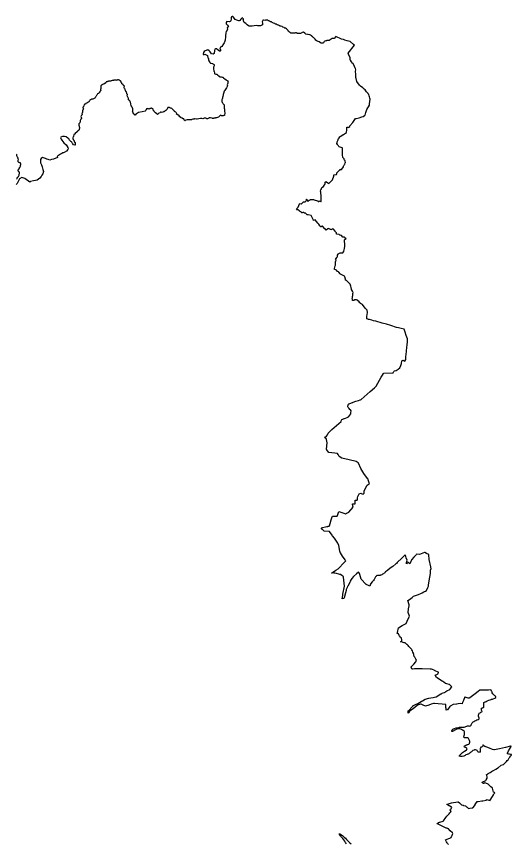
# Model space of a CAD drawing. Header units: metres. Extents: x 0 to 561379, y 0 to 4092696.
# Drawn here: x 354104 to 388463, y 1785539 to 1842937 of the extents above; entities that cross this region are included whole.
import ezdxf

# ---------------------------------------------------------------- set-up
doc = ezdxf.new("R2010")
doc.units = ezdxf.units.M
doc.layers.add('DISTRICT BOUNDRY', color=86, linetype='Continuous')

msp = doc.modelspace()

# ---------------------------------------------------------------- linework, layer by layer
at = {"layer": 'DISTRICT BOUNDRY'}
for points in [[(384083, 1785457, 0), (384026, 1785547, 0), (383998, 1785590, 0), (383963, 1785642, 0), (383882, 1785783, 0), (383906, 1785793, 0), (383941, 1785807, 0), (384195, 1785909, 0), (384276, 1785942, 0), (384307, 1786015, 0), (384311, 1786022, 0), (384319, 1786042, 0), (384402, 1786233, 0), (384360, 1786281, 0), (384208, 1786425, 0), (384092, 1786550, 0), (384057, 1786562, 0), (384023, 1786574, 0), (383988, 1786590, 0), (383941, 1786610, 0), (383598, 1786772, 0), (383597, 1786772, 0), (383597, 1786772, 0), (383462, 1786834, 0), (383373, 1786875, 0), (383332, 1786893, 0), (383306, 1786905, 0), (383288, 1786913, 0), (383304, 1786923, 0), (383368, 1786971, 0), (383402, 1786997, 0), (383418, 1787003, 0), (383465, 1787020, 0), (383479, 1787025, 0), (383483, 1787026, 0), (383718, 1787084, 0), (383734, 1787116, 0), (383897, 1787335, 0), (383901, 1787351, 0), (383978, 1787434, 0), (384085, 1787548, 0), (384094, 1787558, 0), (384125, 1787591, 0), (384137, 1787604, 0), (384139, 1787606, 0), (384194, 1787664, 0), (384286, 1787762, 0), (384208, 1787863, 0), (384242, 1787912, 0), (384249, 1787923, 0), (384254, 1787930, 0), (384268, 1787951, 0), (384307, 1788008, 0), (384324, 1788033, 0), (384301, 1788047, 0), (384028, 1788218, 0), (383985, 1788242, 0), (383971, 1788250, 0), (383988, 1788256, 0), (384012, 1788264, 0), (384302, 1788367, 0), (384442, 1788389, 0), (384609, 1788415, 0), (384740, 1788436, 0), (384762, 1788439, 0), (384857, 1788353, 0), (384995, 1788227, 0), (385093, 1788198, 0), (385119, 1788190, 0), (385140, 1788184, 0), (385274, 1788146, 0), (385278, 1788145, 0), (385345, 1788092, 0), (385382, 1788062, 0), (385441, 1788013, 0), (385488, 1787975, 0), (385575, 1787986, 0), (385770, 1788012, 0), (385770, 1788012, 0), (385770, 1788012, 0), (385909, 1788185, 0), (385914, 1788194, 0), (385918, 1788200, 0), (385988, 1788308, 0), (386033, 1788377, 0), (386076, 1788443, 0), (386078, 1788444, 0), (386083, 1788445, 0), (386131, 1788453, 0), (386140, 1788454, 0), (386402, 1788498, 0), (386432, 1788500, 0), (386465, 1788505, 0), (386729, 1788549, 0), (386730, 1788593, 0), (386974, 1788529, 0), (386987, 1788554, 0), (387138, 1788797, 0), (387204, 1788905, 0), (387266, 1788999, 0), (387303, 1789063, 0), (387293, 1789078, 0), (387227, 1789106, 0), (387224, 1789107, 0), (387224, 1789107, 0), (387194, 1789200, 0), (387137, 1789376, 0), (387132, 1789389, 0), (387129, 1789395, 0), (387036, 1789478, 0), (386991, 1789524, 0), (386901, 1789613, 0), (386851, 1789664, 0), (386693, 1789720, 0), (386594, 1789756, 0), (386539, 1789707, 0), (386519, 1789690, 0), (386495, 1789715, 0), (386486, 1789724, 0), (386453, 1789756, 0), (386437, 1789776, 0), (386429, 1789785, 0), (386678, 1789906, 0), (386711, 1789957, 0), (386717, 1789966, 0), (386786, 1790075, 0), (386779, 1790100, 0), (386767, 1790171, 0), (386750, 1790261, 0), (386739, 1790320, 0), (386749, 1790329, 0), (386832, 1790377, 0), (386851, 1790389, 0), (386991, 1790474, 0), (387054, 1790512, 0), (387057, 1790515, 0), (387066, 1790524, 0), (387145, 1790571, 0), (387211, 1790609, 0), (387376, 1790704, 0), (387496, 1790774, 0), (387521, 1790793, 0), (387529, 1790799, 0), (387757, 1790980, 0), (387901, 1791029, 0), (387995, 1791123, 0), (388108, 1791228, 0), (388171, 1791288, 0), (388226, 1791339, 0), (388231, 1791353, 0), (388314, 1791478, 0), (388354, 1791540, 0), (388358, 1791549, 0), (388369, 1791562, 0), (388406, 1791617, 0), (388409, 1791627, 0), (388460, 1791699, 0), (388463, 1791704, 0), (388445, 1791708, 0), (388428, 1791712, 0), (388336, 1791733, 0), (388273, 1791748, 0), (388168, 1791774, 0), (388178, 1791795, 0), (388182, 1791802, 0), (388189, 1791816, 0), (388265, 1791958, 0), (388371, 1792163, 0), (388409, 1792231, 0), (388427, 1792267, 0), (388431, 1792275, 0), (388431, 1792275, 0), (388433, 1792283, 0), (388435, 1792290, 0), (388421, 1792289, 0), (388409, 1792287, 0), (388402, 1792285, 0), (388040, 1792198, 0), (387639, 1792106, 0), (387277, 1792028, 0), (387260, 1792027, 0), (387238, 1792027, 0), (387236, 1792027, 0), (387234, 1792028, 0), (387144, 1792064, 0), (386928, 1792151, 0), (386756, 1792220, 0), (386617, 1792275, 0), (386609, 1792278, 0), (386609, 1792279, 0), (386536, 1792309, 0), (386540, 1792310, 0), (386544, 1792312, 0), (386502, 1792378, 0), (386481, 1792352, 0), (386467, 1792312, 0), (386450, 1792259, 0), (386422, 1792236, 0), (386383, 1792233, 0), (386375, 1792231, 0), (386336, 1792219, 0), (386305, 1792160, 0), (386299, 1792121, 0), (386294, 1792089, 0), (386289, 1792004, 0), (386284, 1791922, 0), (386237, 1791857, 0), (386178, 1791865, 0), (386139, 1791896, 0), (386120, 1791923, 0), (386109, 1791938, 0), (386071, 1791993, 0), (386031, 1792013, 0), (385974, 1792031, 0), (385898, 1792028, 0), (385864, 1792014, 0), (385792, 1791982, 0), (385738, 1791939, 0), (385687, 1791903, 0), (385639, 1791870, 0), (385598, 1791840, 0), (385549, 1791803, 0), (385522, 1791778, 0), (385505, 1791761, 0), (385461, 1791747, 0), (385430, 1791739, 0), (385379, 1791725, 0), (385304, 1791694, 0), (385243, 1791656, 0), (385147, 1791599, 0), (385035, 1791571, 0), (384950, 1791570, 0), (384928, 1791570, 0), (384842, 1791595, 0), (384854, 1791649, 0), (384910, 1791695, 0), (384963, 1791762, 0), (385008, 1791805, 0), (385061, 1791846, 0), (385135, 1791890, 0), (385199, 1791945, 0), (385239, 1791967, 0), (385250, 1791974, 0), (385331, 1792030, 0), (385375, 1792052, 0), (385377, 1792122, 0), (385331, 1792162, 0), (385269, 1792207, 0), (385263, 1792211, 0), (385211, 1792230, 0), (385171, 1792265, 0), (385199, 1792316, 0), (385263, 1792342, 0), (385294, 1792352, 0), (385310, 1792357, 0), (385351, 1792375, 0), (385379, 1792386, 0), (385417, 1792401, 0), (385505, 1792438, 0), (385541, 1792480, 0), (385557, 1792500, 0), (385569, 1792560, 0), (385566, 1792607, 0), (385544, 1792685, 0), (385529, 1792741, 0), (385475, 1792829, 0), (385414, 1792866, 0), (385328, 1792861, 0), (385319, 1792862, 0), (385274, 1792864, 0), (385215, 1792863, 0), (385208, 1792865, 0), (385177, 1792872, 0), (385160, 1792953, 0), (385185, 1793002, 0), (385186, 1793019, 0), (385187, 1793048, 0), (385194, 1793080, 0), (385200, 1793105, 0), (385201, 1793124, 0), (385202, 1793154, 0), (385205, 1793185, 0), (385208, 1793208, 0), (385198, 1793270, 0), (385191, 1793291, 0), (385171, 1793345, 0), (385120, 1793384, 0), (385075, 1793410, 0), (385059, 1793420, 0), (384986, 1793460, 0), (384969, 1793469, 0), (384942, 1793483, 0), (384867, 1793507, 0), (384817, 1793502, 0), (384786, 1793498, 0), (384667, 1793468, 0), (384624, 1793453, 0), (384532, 1793406, 0), (384494, 1793387, 0), (384456, 1793367, 0), (384412, 1793341, 0), (384365, 1793313, 0), (384341, 1793314, 0), (384323, 1793315, 0), (384326, 1793331, 0), (384334, 1793377, 0), (384349, 1793405, 0), (384357, 1793422, 0), (384362, 1793432, 0), (384401, 1793473, 0), (384440, 1793495, 0), (384469, 1793506, 0), (384503, 1793519, 0), (384626, 1793558, 0), (384717, 1793573, 0), (384811, 1793594, 0), (384855, 1793600, 0), (384878, 1793602, 0), (384982, 1793604, 0), (385074, 1793608, 0), (385183, 1793608, 0), (385255, 1793631, 0), (385304, 1793651, 0), (385354, 1793680, 0), (385410, 1793697, 0), (385507, 1793696, 0), (385573, 1793692, 0), (385627, 1793710, 0), (385666, 1793760, 0), (385674, 1793781, 0), (385689, 1793826, 0), (385705, 1793861, 0), (385724, 1793903, 0), (385750, 1793938, 0), (385771, 1793966, 0), (385807, 1793984, 0), (385847, 1794000, 0), (385877, 1794012, 0), (385920, 1794047, 0), (385993, 1794078, 0), (386066, 1794116, 0), (386160, 1794155, 0), (386217, 1794198, 0), (386212, 1794233, 0), (386210, 1794251, 0), (386197, 1794282, 0), (386188, 1794305, 0), (386173, 1794385, 0), (386183, 1794468, 0), (386201, 1794498, 0), (386230, 1794577, 0), (386289, 1794612, 0), (386345, 1794641, 0), (386396, 1794670, 0), (386426, 1794701, 0), (386408, 1794751, 0), (386391, 1794797, 0), (386390, 1794801, 0), (386376, 1794848, 0), (386379, 1794869, 0), (386386, 1794921, 0), (386402, 1794929, 0), (386428, 1794943, 0), (386450, 1794952, 0), (386465, 1794959, 0), (386487, 1794972, 0), (386514, 1794986, 0), (386536, 1795011, 0), (386539, 1795015, 0), (386540, 1795066, 0), (386539, 1795095, 0), (386539, 1795124, 0), (386533, 1795206, 0), (386536, 1795244, 0), (386542, 1795333, 0), (386601, 1795353, 0), (386628, 1795364, 0), (386656, 1795376, 0), (386714, 1795395, 0), (386773, 1795431, 0), (386885, 1795486, 0), (386986, 1795520, 0), (387057, 1795542, 0), (387078, 1795545, 0), (387153, 1795555, 0), (387198, 1795574, 0), (387299, 1795615, 0), (387383, 1795662, 0), (387382, 1795704, 0), (387382, 1795718, 0), (387351, 1795759, 0), (387314, 1795792, 0), (387290, 1795814, 0), (387267, 1795835, 0), (387215, 1795871, 0), (387171, 1795927, 0), (387130, 1795986, 0), (387115, 1796046, 0), (387089, 1796083, 0), (387077, 1796099, 0), (387047, 1796175, 0), (387028, 1796194, 0), (386870, 1796190, 0), (386814, 1796188, 0), (386283, 1796175, 0), (386268, 1796173, 0), (386258, 1796168, 0), (386146, 1796082, 0), (385934, 1795920, 0), (385753, 1795782, 0), (385577, 1795647, 0), (385561, 1795639, 0), (385521, 1795618, 0), (385499, 1795625, 0), (385468, 1795634, 0), (385316, 1795680, 0), (385251, 1795700, 0), (385223, 1795709, 0), (385124, 1795458, 0), (385111, 1795426, 0), (385071, 1795323, 0), (385038, 1795240, 0), (384927, 1795250, 0), (384918, 1795249, 0), (384763, 1795221, 0), (384667, 1795204, 0), (384658, 1795203, 0), (384649, 1795202, 0), (384420, 1795178, 0), (384250, 1795095, 0), (384213, 1795076, 0), (384189, 1795042, 0), (384019, 1794803, 0), (384012, 1794803, 0), (384008, 1794803, 0), (383929, 1794800, 0), (383925, 1794857, 0), (383919, 1794944, 0), (383918, 1794952, 0), (383902, 1795179, 0), (383127, 1795248, 0), (383056, 1795254, 0), (382896, 1795200, 0), (382719, 1795141, 0), (382492, 1795065, 0), (382452, 1795084, 0), (382378, 1795119, 0), (382292, 1795160, 0), (382205, 1795202, 0), (382187, 1795210, 0), (382186, 1795211, 0), (382154, 1795203, 0), (382139, 1795199, 0), (382077, 1795184, 0), (382002, 1795166, 0), (381977, 1795160, 0), (381962, 1795156, 0), (381947, 1795143, 0), (381761, 1794982, 0), (381669, 1794917, 0), (381433, 1794751, 0), (381400, 1794728, 0), (381394, 1794724, 0), (381390, 1794721, 0), (381304, 1794595, 0), (381303, 1794593, 0), (381303, 1794593, 0), (381302, 1794598, 0), (381302, 1794711, 0), (381301, 1794734, 0), (381364, 1794801, 0), (381566, 1795018, 0), (381573, 1795026, 0), (381582, 1795036, 0), (381602, 1795057, 0), (381611, 1795067, 0), (381627, 1795084, 0), (381663, 1795123, 0), (381809, 1795191, 0), (381961, 1795262, 0), (382186, 1795392, 0), (382258, 1795433, 0), (382283, 1795448, 0), (382469, 1795561, 0), (382733, 1795617, 0), (382866, 1795645, 0), (383022, 1795679, 0), (383222, 1795722, 0), (383226, 1795722, 0), (383227, 1795723, 0), (383230, 1795724, 0), (383415, 1795839, 0), (383520, 1795905, 0), (383539, 1795912, 0), (383561, 1795922, 0), (383585, 1795932, 0), (383595, 1795936, 0), (383655, 1795962, 0), (383722, 1795991, 0), (383825, 1796029, 0), (383864, 1796044, 0), (383911, 1796081, 0), (383974, 1796131, 0), (384173, 1796225, 0), (384178, 1796227, 0), (384254, 1796318, 0), (384293, 1796377, 0), (384318, 1796414, 0), (384298, 1796435, 0), (384298, 1796436, 0), (384181, 1796559, 0), (384170, 1796570, 0), (384158, 1796574, 0), (384157, 1796574, 0), (384129, 1796582, 0), (383966, 1796630, 0), (383892, 1796651, 0), (383778, 1796727, 0), (383690, 1796785, 0), (383645, 1796815, 0), (383261, 1797069, 0), (383175, 1797213, 0), (383331, 1797288, 0), (383342, 1797305, 0), (383407, 1797398, 0), (383411, 1797405, 0), (383409, 1797406, 0), (383127, 1797549, 0), (383107, 1797559, 0), (383095, 1797566, 0), (382981, 1797624, 0), (382901, 1797636, 0), (382890, 1797637, 0), (382827, 1797647, 0), (382273, 1797651, 0), (381763, 1797655, 0), (381763, 1797655, 0), (381761, 1797654, 0), (381733, 1797652, 0), (381722, 1797651, 0), (381586, 1797638, 0), (381576, 1797650, 0), (381565, 1797664, 0), (381497, 1797747, 0), (381480, 1797768, 0), (381472, 1797778, 0), (381471, 1797778, 0), (381567, 1797874, 0), (381678, 1797986, 0), (381831, 1798139, 0), (381872, 1798257, 0), (381831, 1798323, 0), (381773, 1798417, 0), (381743, 1798466, 0), (381733, 1798483, 0), (381715, 1798512, 0), (381719, 1798518, 0), (381710, 1798541, 0), (381693, 1798581, 0), (381676, 1798647, 0), (381664, 1798716, 0), (381660, 1798756, 0), (381615, 1798828, 0), (381582, 1798901, 0), (381548, 1798979, 0), (381532, 1799015, 0), (381500, 1799046, 0), (381453, 1799101, 0), (381414, 1799136, 0), (381398, 1799151, 0), (381340, 1799218, 0), (381291, 1799278, 0), (381214, 1799347, 0), (381210, 1799351, 0), (381164, 1799386, 0), (381126, 1799412, 0), (381099, 1799434, 0), (381072, 1799458, 0), (381047, 1799466, 0), (381025, 1799473, 0), (380950, 1799486, 0), (380945, 1799487, 0), (380942, 1799487, 0), (380888, 1799509, 0), (380765, 1799543, 0), (380795, 1799564, 0), (380805, 1799574, 0), (380818, 1799586, 0), (380844, 1799629, 0), (380845, 1799643, 0), (380846, 1799695, 0), (380826, 1799734, 0), (380823, 1799776, 0), (380821, 1799802, 0), (380790, 1799825, 0), (380762, 1799850, 0), (380683, 1799953, 0), (380603, 1800105, 0), (380523, 1800105, 0), (380533, 1800145, 0), (380541, 1800176, 0), (380623, 1800510, 0), (380884, 1800658, 0), (381150, 1800810, 0), (381218, 1800959, 0), (381376, 1801320, 0), (381283, 1801572, 0), (381321, 1801815, 0), (381354, 1802023, 0), (381357, 1802040, 0), (381358, 1802047, 0), (381363, 1802061, 0), (381369, 1802076, 0), (381372, 1802077, 0), (381360, 1802099, 0), (381280, 1802403, 0), (381386, 1802482, 0), (381562, 1802612, 0), (381672, 1802693, 0), (382004, 1802828, 0), (382207, 1802911, 0), (382257, 1802937, 0), (382377, 1803001, 0), (382399, 1803013, 0), (382419, 1803024, 0), (382489, 1803061, 0), (382558, 1803097, 0), (382565, 1803102, 0), (382652, 1803297, 0), (382657, 1803304, 0), (382701, 1803387, 0), (382702, 1803388, 0), (382702, 1803392, 0), (382703, 1803399, 0), (382707, 1803429, 0), (382708, 1803435, 0), (382714, 1803477, 0), (382734, 1803620, 0), (382751, 1803744, 0), (382776, 1803917, 0), (382781, 1803955, 0), (382791, 1804011, 0), (382793, 1804022, 0), (382839, 1804289, 0), (382840, 1804313, 0), (382846, 1804477, 0), (382848, 1804512, 0), (382874, 1804577, 0), (382877, 1804587, 0), (382865, 1804747, 0), (382756, 1805253, 0), (382734, 1805569, 0), (382732, 1805603, 0), (382575, 1805672, 0), (382449, 1805727, 0), (382439, 1805733, 0), (382434, 1805736, 0), (382082, 1805596, 0), (381877, 1805609, 0), (381875, 1805609, 0), (381852, 1805583, 0), (381831, 1805558, 0), (381677, 1805400, 0), (381516, 1805229, 0), (381443, 1805052, 0), (381400, 1804948, 0), (381351, 1804986, 0), (381254, 1805064, 0), (381216, 1805019, 0), (381165, 1804959, 0), (381179, 1805031, 0), (381211, 1805193, 0), (381155, 1805374, 0), (381131, 1805455, 0), (381109, 1805526, 0), (381092, 1805580, 0), (380838, 1805319, 0), (380561, 1805059, 0), (380537, 1805037, 0), (380477, 1804981, 0), (380440, 1804947, 0), (380230, 1804762, 0), (380227, 1804760, 0), (380221, 1804756, 0), (380052, 1804652, 0), (379854, 1804484, 0), (379840, 1804477, 0), (379782, 1804435, 0), (379718, 1804384, 0), (379699, 1804364, 0), (379668, 1804329, 0), (379626, 1804291, 0), (379578, 1804265, 0), (379510, 1804221, 0), (379476, 1804203, 0), (379458, 1804194, 0), (379391, 1804156, 0), (379379, 1804155, 0), (379344, 1804150, 0), (379317, 1804150, 0), (379282, 1804149, 0), (379255, 1804147, 0), (379233, 1804146, 0), (379188, 1804145, 0), (379182, 1804146, 0), (379174, 1804147, 0), (379132, 1804152, 0), (379110, 1804134, 0), (379085, 1804114, 0), (379055, 1804073, 0), (379040, 1804045, 0), (379039, 1804044, 0), (379037, 1804041, 0), (379034, 1804037, 0), (378940, 1803864, 0), (378875, 1803785, 0), (378840, 1803743, 0), (378800, 1803694, 0), (378705, 1803579, 0), (378688, 1803559, 0), (378674, 1803541, 0), (378671, 1803534, 0), (378619, 1803402, 0), (378575, 1803425, 0), (378528, 1803449, 0), (378385, 1803524, 0), (378372, 1803530, 0), (378346, 1803544, 0), (378031, 1803884, 0), (377979, 1804049, 0), (377925, 1804218, 0), (377889, 1804332, 0), (377860, 1804353, 0), (377833, 1804373, 0), (377716, 1804262, 0), (377502, 1804058, 0), (377370, 1803939, 0), (377329, 1803853, 0), (377276, 1803752, 0), (377232, 1803664, 0), (377096, 1803391, 0), (377089, 1803376, 0), (377080, 1803358, 0), (377032, 1803263, 0), (376987, 1803174, 0), (376986, 1803169, 0), (376978, 1803109, 0), (376967, 1803027, 0), (376959, 1802995, 0), (376945, 1802944, 0), (376876, 1802685, 0), (376846, 1802574, 0), (376817, 1802562, 0), (376796, 1802552, 0), (376719, 1802519, 0), (376716, 1802518, 0), (376712, 1802516, 0), (376699, 1802510, 0), (376699, 1802510, 0), (376703, 1802528, 0), (376747, 1802747, 0), (376767, 1802843, 0), (376879, 1803400, 0), (376801, 1804030, 0), (376799, 1804048, 0), (376749, 1804085, 0), (376680, 1804136, 0), (376585, 1804208, 0), (376543, 1804218, 0), (376467, 1804236, 0), (376318, 1804272, 0), (376205, 1804299, 0), (376192, 1804303, 0), (376166, 1804309, 0), (376090, 1804327, 0), (376060, 1804319, 0), (376051, 1804316, 0), (375982, 1804297, 0), (375961, 1804291, 0), (376266, 1804503, 0), (376422, 1804611, 0), (376861, 1805056, 0), (376955, 1805152, 0), (376955, 1805152, 0), (376954, 1805158, 0), (376952, 1805173, 0), (376917, 1805224, 0), (376735, 1805492, 0), (376588, 1805710, 0), (376577, 1805726, 0), (376564, 1805753, 0), (376552, 1805817, 0), (376476, 1806229, 0), (376469, 1806267, 0), (376466, 1806271, 0), (376462, 1806277, 0), (376429, 1806329, 0), (376400, 1806374, 0), (376213, 1806666, 0), (376167, 1806732, 0), (376048, 1806889, 0), (376016, 1806931, 0), (375825, 1807183, 0), (375456, 1807220, 0), (375352, 1807343, 0), (375260, 1807453, 0), (375257, 1807456, 0), (375649, 1807536, 0), (375715, 1807549, 0), (375732, 1807553, 0), (375783, 1807563, 0), (375812, 1807569, 0), (375820, 1807591, 0), (375871, 1807746, 0), (375913, 1807907, 0), (375921, 1807937, 0), (375990, 1808150, 0), (376029, 1808268, 0), (376260, 1808256, 0), (376363, 1808250, 0), (376380, 1808302, 0), (376470, 1808590, 0), (376833, 1808463, 0), (376943, 1808425, 0), (377003, 1808455, 0), (377028, 1808467, 0), (377082, 1808494, 0), (377137, 1808521, 0), (377162, 1808534, 0), (377173, 1808539, 0), (377463, 1808871, 0), (377453, 1808949, 0), (377433, 1809124, 0), (377460, 1809121, 0), (377513, 1809115, 0), (377518, 1809115, 0), (377537, 1809113, 0), (377603, 1809106, 0), (377605, 1809228, 0), (377607, 1809358, 0), (377671, 1809364, 0), (377693, 1809366, 0), (377761, 1809371, 0), (377762, 1809378, 0), (377766, 1809408, 0), (377779, 1809519, 0), (377791, 1809618, 0), (377900, 1809801, 0), (378014, 1809845, 0), (378023, 1809842, 0), (378033, 1809838, 0), (378160, 1809788, 0), (378220, 1809836, 0), (378240, 1809853, 0), (378226, 1809996, 0), (378243, 1810019, 0), (378443, 1810415, 0), (378523, 1810464, 0), (378601, 1810511, 0), (378520, 1810787, 0), (378508, 1810827, 0), (378471, 1810878, 0), (378224, 1811216, 0), (378075, 1811450, 0), (378002, 1811565, 0), (377998, 1811574, 0), (377846, 1811940, 0), (377835, 1811967, 0), (377750, 1812011, 0), (377677, 1812049, 0), (377203, 1812164, 0), (376695, 1812288, 0), (376509, 1812410, 0), (376429, 1812535, 0), (376387, 1812601, 0), (376200, 1812624, 0), (375780, 1812675, 0), (375757, 1812706, 0), (375635, 1812868, 0), (375630, 1812889, 0), (375612, 1812913, 0), (375679, 1813357, 0), (375624, 1813571, 0), (375605, 1813645, 0), (375603, 1813651, 0), (375499, 1813703, 0), (375497, 1813704, 0), (375563, 1813759, 0), (375620, 1813807, 0), (375694, 1813900, 0), (375731, 1814010, 0), (375788, 1814066, 0), (375817, 1814095, 0), (375846, 1814140, 0), (375987, 1814283, 0), (376646, 1814835, 0), (376670, 1814924, 0), (376682, 1814967, 0), (376696, 1814973, 0), (376747, 1814996, 0), (376808, 1815022, 0), (376846, 1815037, 0), (376863, 1815044, 0), (377129, 1815135, 0), (377137, 1815144, 0), (377169, 1815184, 0), (377237, 1815270, 0), (377314, 1815369, 0), (377318, 1815418, 0), (377320, 1815440, 0), (377328, 1815579, 0), (377282, 1815629, 0), (377250, 1815671, 0), (377204, 1815730, 0), (377201, 1815732, 0), (377198, 1815735, 0), (377171, 1815756, 0), (377124, 1815794, 0), (377105, 1815838, 0), (377094, 1815864, 0), (377105, 1815898, 0), (377151, 1816034, 0), (377175, 1816045, 0), (377201, 1816057, 0), (377249, 1816072, 0), (377421, 1816142, 0), (377426, 1816144, 0), (377453, 1816151, 0), (377461, 1816159, 0), (377465, 1816163, 0), (377668, 1816237, 0), (377845, 1816292, 0), (377958, 1816328, 0), (377985, 1816335, 0), (378020, 1816344, 0), (378652, 1816899, 0), (378952, 1817162, 0), (379055, 1817253, 0), (379069, 1817272, 0), (379428, 1817901, 0), (379513, 1818050, 0), (379569, 1818150, 0), (379576, 1818162, 0), (379580, 1818169, 0), (379582, 1818172, 0), (379585, 1818178, 0), (380213, 1818209, 0), (380253, 1818211, 0), (380308, 1818300, 0), (380341, 1818351, 0), (380463, 1818363, 0), (380603, 1818451, 0), (380706, 1818557, 0), (380779, 1818704, 0), (380818, 1818860, 0), (380858, 1819030, 0), (380935, 1819080, 0), (381017, 1819039, 0), (381057, 1819019, 0), (381120, 1819133, 0), (381137, 1819289, 0), (381162, 1819531, 0), (381176, 1819653, 0), (381181, 1819726, 0), (381204, 1819955, 0), (381224, 1820143, 0), (381234, 1820366, 0), (381248, 1820521, 0), (381234, 1820570, 0), (381159, 1820797, 0), (381087, 1821038, 0), (381021, 1821245, 0), (380803, 1821276, 0), (380631, 1821321, 0), (380485, 1821355, 0), (380099, 1821497, 0), (379781, 1821592, 0), (379482, 1821665, 0), (379043, 1821785, 0), (378893, 1821825, 0), (378768, 1821855, 0), (378598, 1821900, 0), (378546, 1821914, 0), (378501, 1821926, 0), (378419, 1821947, 0), (378418, 1821959, 0), (378418, 1821966, 0), (378413, 1822122, 0), (378458, 1822397, 0), (378451, 1822565, 0), (378316, 1822701, 0), (378118, 1822942, 0), (377988, 1823027, 0), (377948, 1823054, 0), (377942, 1823060, 0), (377935, 1823068, 0), (377879, 1823131, 0), (377741, 1823239, 0), (377707, 1823270, 0), (377669, 1823272, 0), (377597, 1823276, 0), (377593, 1823278, 0), (377519, 1823234, 0), (377428, 1823224, 0), (377421, 1823285, 0), (377419, 1823305, 0), (377417, 1823319, 0), (377414, 1823352, 0), (377419, 1823431, 0), (377423, 1823516, 0), (377454, 1823563, 0), (377455, 1823618, 0), (377447, 1823712, 0), (377471, 1823784, 0), (377473, 1823790, 0), (377429, 1823877, 0), (377361, 1824000, 0), (377353, 1824018, 0), (377336, 1824120, 0), (377305, 1824222, 0), (377267, 1824351, 0), (377188, 1824435, 0), (377186, 1824437, 0), (377179, 1824445, 0), (377150, 1824475, 0), (377129, 1824497, 0), (377097, 1824529, 0), (377021, 1824607, 0), (376944, 1824637, 0), (376941, 1824660, 0), (376937, 1824708, 0), (376899, 1824860, 0), (376872, 1824911, 0), (376864, 1824926, 0), (376826, 1824943, 0), (376723, 1824989, 0), (376584, 1825062, 0), (376570, 1825078, 0), (376488, 1825189, 0), (376447, 1825209, 0), (376391, 1825238, 0), (376368, 1825255, 0), (376359, 1825262, 0), (376316, 1825333, 0), (376268, 1825347, 0), (376265, 1825347, 0), (376202, 1825374, 0), (376192, 1825378, 0), (376182, 1825383, 0), (376180, 1825384, 0), (376173, 1825418, 0), (376174, 1825436, 0), (376174, 1825447, 0), (376174, 1825458, 0), (376197, 1825534, 0), (376222, 1825626, 0), (376223, 1825627, 0), (376239, 1825677, 0), (376258, 1825738, 0), (376253, 1825815, 0), (376248, 1825878, 0), (376258, 1825910, 0), (376289, 1826015, 0), (376261, 1826061, 0), (376255, 1826073, 0), (376257, 1826078, 0), (376258, 1826081, 0), (376346, 1826220, 0), (376355, 1826231, 0), (376388, 1826270, 0), (376378, 1826366, 0), (376388, 1826380, 0), (376421, 1826435, 0), (376442, 1826456, 0), (376533, 1826524, 0), (376565, 1826526, 0), (376598, 1826528, 0), (376746, 1826537, 0), (376793, 1826597, 0), (376821, 1826633, 0), (376822, 1826638, 0), (376828, 1826660, 0), (376872, 1826836, 0), (376900, 1827000, 0), (376901, 1827020, 0), (376896, 1827074, 0), (376866, 1827407, 0), (376868, 1827443, 0), (376906, 1827491, 0), (376942, 1827494, 0), (376979, 1827498, 0), (376891, 1827572, 0), (376865, 1827607, 0), (376840, 1827641, 0), (376811, 1827632, 0), (376763, 1827618, 0), (376662, 1827734, 0), (376560, 1827764, 0), (376546, 1827772, 0), (376493, 1827803, 0), (376316, 1827829, 0), (376305, 1827924, 0), (376296, 1827937, 0), (376271, 1827965, 0), (376223, 1828018, 0), (376214, 1828028, 0), (376115, 1828177, 0), (376061, 1828197, 0), (375980, 1828161, 0), (375933, 1828140, 0), (375921, 1828150, 0), (375736, 1828219, 0), (375723, 1828211, 0), (375713, 1828203, 0), (375609, 1828112, 0), (375527, 1828191, 0), (375514, 1828204, 0), (375361, 1828359, 0), (375342, 1828378, 0), (375332, 1828376, 0), (375250, 1828329, 0), (375241, 1828333, 0), (375237, 1828335, 0), (375170, 1828416, 0), (375084, 1828519, 0), (375027, 1828587, 0), (374831, 1828817, 0), (374718, 1828778, 0), (374711, 1828794, 0), (374649, 1828936, 0), (374647, 1828950, 0), (374548, 1829120, 0), (374346, 1829164, 0), (374333, 1829167, 0), (374325, 1829169, 0), (374310, 1829169, 0), (374288, 1829170, 0), (374172, 1829282, 0), (374106, 1829292, 0), (374035, 1829341, 0), (373980, 1829333, 0), (373944, 1829305, 0), (373939, 1829304, 0), (373930, 1829303, 0), (373904, 1829309, 0), (373890, 1829330, 0), (373893, 1829346, 0), (373895, 1829363, 0), (373757, 1829423, 0), (373748, 1829460, 0), (373748, 1829461, 0), (373733, 1829465, 0), (373715, 1829469, 0), (373700, 1829488, 0), (373691, 1829490, 0), (373683, 1829492, 0), (373666, 1829493, 0), (373653, 1829516, 0), (373648, 1829524, 0), (373638, 1829526, 0), (373612, 1829531, 0), (373563, 1829522, 0), (373554, 1829518, 0), (373544, 1829514, 0), (373537, 1829510, 0), (373539, 1829514, 0), (373584, 1829582, 0), (373586, 1829616, 0), (373594, 1829626, 0), (373645, 1829715, 0), (373759, 1829937, 0), (373770, 1829956, 0), (373770, 1829957, 0), (373774, 1829963, 0), (373895, 1829940, 0), (373905, 1829947, 0), (373911, 1829951, 0), (374034, 1830068, 0), (374130, 1830086, 0), (374154, 1830103, 0), (374210, 1830143, 0), (374223, 1830184, 0), (374228, 1830254, 0), (374241, 1830261, 0), (374249, 1830265, 0), (374280, 1830213, 0), (374287, 1830178, 0), (374295, 1830157, 0), (374325, 1830130, 0), (374347, 1830126, 0), (374351, 1830132, 0), (374354, 1830136, 0), (374426, 1830188, 0), (374486, 1830220, 0), (374522, 1830240, 0), (374540, 1830240, 0), (374641, 1830244, 0), (374723, 1830230, 0), (374777, 1830221, 0), (374994, 1830149, 0), (375003, 1830146, 0), (375022, 1830130, 0), (375034, 1830108, 0), (375041, 1830101, 0), (375057, 1830093, 0), (375068, 1830104, 0), (375070, 1830104, 0), (375080, 1830103, 0), (375084, 1830119, 0), (375086, 1830126, 0), (375088, 1830136, 0), (375102, 1830124, 0), (375111, 1830125, 0), (375121, 1830116, 0), (375130, 1830109, 0), (375149, 1830113, 0), (375169, 1830118, 0), (375191, 1830111, 0), (375228, 1830105, 0), (375263, 1830100, 0), (375258, 1830203, 0), (375253, 1830334, 0), (375249, 1830446, 0), (375220, 1830758, 0), (375217, 1830807, 0), (375232, 1830917, 0), (375244, 1830934, 0), (375292, 1831066, 0), (375302, 1831076, 0), (375424, 1831142, 0), (375449, 1831208, 0), (375464, 1831248, 0), (375468, 1831250, 0), (375476, 1831254, 0), (375516, 1831293, 0), (375523, 1831307, 0), (375523, 1831308, 0), (375526, 1831337, 0), (375537, 1831438, 0), (375569, 1831463, 0), (375597, 1831486, 0), (375601, 1831482, 0), (375620, 1831470, 0), (375795, 1831342, 0), (375880, 1831433, 0), (376045, 1831609, 0), (376128, 1831855, 0), (376136, 1831879, 0), (376142, 1831896, 0), (376137, 1831918, 0), (376134, 1831930, 0), (376136, 1831945, 0), (376145, 1831959, 0), (376152, 1831960, 0), (376260, 1831963, 0), (376302, 1831965, 0), (376305, 1831977, 0), (376334, 1832053, 0), (376347, 1832088, 0), (376439, 1832189, 0), (376566, 1832329, 0), (376575, 1832338, 0), (376642, 1832287, 0), (376650, 1832300, 0), (376656, 1832311, 0), (376748, 1832447, 0), (376791, 1832513, 0), (376792, 1832511, 0), (376811, 1832551, 0), (376830, 1832587, 0), (376845, 1832615, 0), (376875, 1832670, 0), (376884, 1832692, 0), (376922, 1832774, 0), (376941, 1832816, 0), (376928, 1832907, 0), (376925, 1832940, 0), (376883, 1832965, 0), (376858, 1833024, 0), (376845, 1833053, 0), (376842, 1833057, 0), (376831, 1833072, 0), (376756, 1833145, 0), (376732, 1833328, 0), (376731, 1833521, 0), (376730, 1833643, 0), (376729, 1833722, 0), (376728, 1833760, 0), (376727, 1833804, 0), (376707, 1833815, 0), (376630, 1833843, 0), (376504, 1833888, 0), (376496, 1833899, 0), (376490, 1833906, 0), (376444, 1833967, 0), (376411, 1834010, 0), (376377, 1834055, 0), (376329, 1834117, 0), (376353, 1834191, 0), (376371, 1834246, 0), (376422, 1834388, 0), (376428, 1834407, 0), (376448, 1834462, 0), (376470, 1834482, 0), (376553, 1834579, 0), (376577, 1834607, 0), (376750, 1834716, 0), (376785, 1834741, 0), (376791, 1834745, 0), (376862, 1834788, 0), (377011, 1834879, 0), (377014, 1834891, 0), (377016, 1834901, 0), (377026, 1835061, 0), (377028, 1835100, 0), (377038, 1835265, 0), (377077, 1835257, 0), (377126, 1835246, 0), (377138, 1835253, 0), (377147, 1835258, 0), (377165, 1835259, 0), (377169, 1835260, 0), (377243, 1835310, 0), (377243, 1835312, 0), (377243, 1835352, 0), (377442, 1835584, 0), (377645, 1835851, 0), (377666, 1835856, 0), (377677, 1835859, 0), (377900, 1835916, 0), (378077, 1835975, 0), (378159, 1836001, 0), (378249, 1836067, 0), (378296, 1836102, 0), (378327, 1836194, 0), (378358, 1836278, 0), (378405, 1836411, 0), (378431, 1836481, 0), (378598, 1836787, 0), (378617, 1836938, 0), (378624, 1836999, 0), (378627, 1837016, 0), (378630, 1837034, 0), (378656, 1837203, 0), (378634, 1837273, 0), (378605, 1837362, 0), (378587, 1837425, 0), (378558, 1837531, 0), (378557, 1837532, 0), (378554, 1837536, 0), (378526, 1837569, 0), (378511, 1837588, 0), (378450, 1837662, 0), (378400, 1837721, 0), (378296, 1837847, 0), (378246, 1837907, 0), (378137, 1837993, 0), (377988, 1838105, 0), (377920, 1838175, 0), (377726, 1838425, 0), (377671, 1838633, 0), (377666, 1838696, 0), (377657, 1838815, 0), (377648, 1838915, 0), (377626, 1839148, 0), (377626, 1839149, 0), (377626, 1839149, 0), (377660, 1839231, 0), (377664, 1839240, 0), (377627, 1839327, 0), (377617, 1839353, 0), (377558, 1839477, 0), (377469, 1839666, 0), (377437, 1839700, 0), (377347, 1839793, 0), (377283, 1839899, 0), (377257, 1839940, 0), (377267, 1840033, 0), (377270, 1840071, 0), (377144, 1840321, 0), (377133, 1840404, 0), (377572, 1840941, 0), (377504, 1840996, 0), (377258, 1841197, 0), (377159, 1841224, 0), (377057, 1841256, 0), (376896, 1841305, 0), (376808, 1841332, 0), (376671, 1841375, 0), (376280, 1841542, 0), (376147, 1841410, 0), (376027, 1841410, 0), (375816, 1841284, 0), (375712, 1841275, 0), (375655, 1841270, 0), (375617, 1841241, 0), (375591, 1841253, 0), (375576, 1841249, 0), (375515, 1841233, 0), (375462, 1841203, 0), (375412, 1841104, 0), (375358, 1841090, 0), (375311, 1841093, 0), (375253, 1841097, 0), (375213, 1841123, 0), (375123, 1841175, 0), (375055, 1841204, 0), (374976, 1841234, 0), (374911, 1841273, 0), (374871, 1841299, 0), (374832, 1841372, 0), (374810, 1841392, 0), (374782, 1841417, 0), (374739, 1841449, 0), (374692, 1841483, 0), (374688, 1841486, 0), (374672, 1841529, 0), (374639, 1841557, 0), (374633, 1841561, 0), (374586, 1841601, 0), (374506, 1841640, 0), (374462, 1841658, 0), (374453, 1841661, 0), (374346, 1841690, 0), (374306, 1841698, 0), (374180, 1841725, 0), (374107, 1841777, 0), (374016, 1841843, 0), (373936, 1841820, 0), (373920, 1841816, 0), (373909, 1841816, 0), (373859, 1841793, 0), (373812, 1841771, 0), (373779, 1841771, 0), (373725, 1841763, 0), (373703, 1841760, 0), (373679, 1841756, 0), (373655, 1841752, 0), (373604, 1841765, 0), (373597, 1841781, 0), (373563, 1841783, 0), (373551, 1841793, 0), (373540, 1841803, 0), (373526, 1841801, 0), (373475, 1841797, 0), (373466, 1841796, 0), (373421, 1841792, 0), (373396, 1841774, 0), (373382, 1841774, 0), (373364, 1841773, 0), (373355, 1841773, 0), (373343, 1841773, 0), (373327, 1841775, 0), (373283, 1841780, 0), (373258, 1841784, 0), (373252, 1841783, 0), (373238, 1841781, 0), (373222, 1841779, 0), (373206, 1841777, 0), (373195, 1841776, 0), (373188, 1841788, 0), (373187, 1841788, 0), (373161, 1841792, 0), (373150, 1841793, 0), (373101, 1841825, 0), (373062, 1841850, 0), (373057, 1841853, 0), (372989, 1841904, 0), (372959, 1841964, 0), (372931, 1841997, 0), (372896, 1842038, 0), (372888, 1842044, 0), (372846, 1842075, 0), (372781, 1842128, 0), (372778, 1842130, 0), (372739, 1842135, 0), (372727, 1842136, 0), (372680, 1842167, 0), (372676, 1842170, 0), (372601, 1842209, 0), (372547, 1842248, 0), (372546, 1842249, 0), (372460, 1842263, 0), (372434, 1842272, 0), (372417, 1842278, 0), (372377, 1842292, 0), (372351, 1842301, 0), (372345, 1842311, 0), (372344, 1842313, 0), (372335, 1842312, 0), (372329, 1842312, 0), (372286, 1842334, 0), (372274, 1842345, 0), (372229, 1842352, 0), (372211, 1842373, 0), (372193, 1842365, 0), (372173, 1842389, 0), (372155, 1842387, 0), (372140, 1842407, 0), (372123, 1842404, 0), (372120, 1842403, 0), (372109, 1842407, 0), (372087, 1842408, 0), (372057, 1842423, 0), (372049, 1842430, 0), (372028, 1842450, 0), (371950, 1842484, 0), (371942, 1842487, 0), (371856, 1842517, 0), (371835, 1842538, 0), (371816, 1842557, 0), (371800, 1842559, 0), (371736, 1842567, 0), (371724, 1842567, 0), (371712, 1842568, 0), (371678, 1842609, 0), (371636, 1842612, 0), (371611, 1842636, 0), (371582, 1842668, 0), (371544, 1842677, 0), (371514, 1842684, 0), (371460, 1842686, 0), (371444, 1842687, 0), (371412, 1842691, 0), (371384, 1842680, 0), (371352, 1842667, 0), (371283, 1842679, 0), (371279, 1842680, 0), (371251, 1842690, 0), (371239, 1842696, 0), (371218, 1842705, 0), (371196, 1842651, 0), (371167, 1842565, 0), (371171, 1842473, 0), (371173, 1842361, 0), (371131, 1842335, 0), (371086, 1842312, 0), (371077, 1842307, 0), (371052, 1842296, 0), (370956, 1842282, 0), (370841, 1842293, 0), (370743, 1842311, 0), (370603, 1842292, 0), (370453, 1842268, 0), (370336, 1842261, 0), (370249, 1842274, 0), (370198, 1842301, 0), (370118, 1842354, 0), (370097, 1842390, 0), (370013, 1842460, 0), (369916, 1842533, 0), (369853, 1842643, 0), (369850, 1842706, 0), (369844, 1842734, 0), (369839, 1842756, 0), (369852, 1842771, 0), (369845, 1842790, 0), (369833, 1842825, 0), (369815, 1842810, 0), (369797, 1842838, 0), (369750, 1842830, 0), (369673, 1842754, 0), (369597, 1842667, 0), (369566, 1842640, 0), (369531, 1842642, 0), (369394, 1842685, 0), (369394, 1842685, 0), (369289, 1842742, 0), (369169, 1842885, 0), (369110, 1842935, 0), (369074, 1842937, 0), (369024, 1842922, 0), (369002, 1842849, 0), (369002, 1842748, 0), (368991, 1842672, 0), (368973, 1842634, 0), (368939, 1842593, 0), (368855, 1842578, 0), (368713, 1842582, 0), (368657, 1842526, 0), (368649, 1842491, 0), (368651, 1842437, 0), (368709, 1842390, 0), (368757, 1842335, 0), (368804, 1842272, 0), (368819, 1842223, 0), (368776, 1842202, 0), (368756, 1842171, 0), (368738, 1842142, 0), (368753, 1842050, 0), (368730, 1841990, 0), (368664, 1841896, 0), (368641, 1841795, 0), (368608, 1841608, 0), (368614, 1841527, 0), (368579, 1841299, 0), (368545, 1841158, 0), (368515, 1841123, 0), (368461, 1841032, 0), (368352, 1840859, 0), (368267, 1840800, 0), (368228, 1840704, 0), (368260, 1840649, 0), (368274, 1840552, 0), (368236, 1840524, 0), (368184, 1840533, 0), (368113, 1840604, 0), (367978, 1840689, 0), (367913, 1840693, 0), (367860, 1840671, 0), (367847, 1840578, 0), (367832, 1840361, 0), (367765, 1840316, 0), (367648, 1840338, 0), (367543, 1840477, 0), (367470, 1840565, 0), (367373, 1840628, 0), (367209, 1840563, 0), (367137, 1840515, 0), (367092, 1840442, 0), (367065, 1840344, 0), (367067, 1840320, 0), (367068, 1840313, 0), (367088, 1840292, 0), (367115, 1840306, 0), (367140, 1840304, 0), (367208, 1840318, 0), (367209, 1840314, 0), (367212, 1840294, 0), (367274, 1840275, 0), (367304, 1840259, 0), (367351, 1840233, 0), (367357, 1840202, 0), (367359, 1840183, 0), (367376, 1840151, 0), (367377, 1840148, 0), (367379, 1840128, 0), (367379, 1840123, 0), (367379, 1840116, 0), (367379, 1840115, 0), (367384, 1840111, 0), (367388, 1840107, 0), (367386, 1840091, 0), (367386, 1840091, 0), (367394, 1840067, 0), (367400, 1840053, 0), (367407, 1840032, 0), (367424, 1840016, 0), (367433, 1839953, 0), (367442, 1839900, 0), (367446, 1839876, 0), (367459, 1839858, 0), (367500, 1839800, 0), (367506, 1839791, 0), (367519, 1839774, 0), (367529, 1839760, 0), (367534, 1839753, 0), (367565, 1839702, 0), (367570, 1839696, 0), (367570, 1839696, 0), (367610, 1839691, 0), (367613, 1839691, 0), (367704, 1839681, 0), (367732, 1839665, 0), (367789, 1839631, 0), (367812, 1839618, 0), (367822, 1839606, 0), (367819, 1839529, 0), (367815, 1839528, 0), (367814, 1839525, 0), (367814, 1839524, 0), (367800, 1839478, 0), (367798, 1839470, 0), (367789, 1839434, 0), (367773, 1839370, 0), (367772, 1839365, 0), (367780, 1839312, 0), (367783, 1839290, 0), (367798, 1839188, 0), (367799, 1839182, 0), (367809, 1839145, 0), (367818, 1839113, 0), (367839, 1839019, 0), (367846, 1838985, 0), (367871, 1838970, 0), (367951, 1838942, 0), (367961, 1838943, 0), (368007, 1838934, 0), (368013, 1838930, 0), (368024, 1838920, 0), (368065, 1838884, 0), (368088, 1838865, 0), (368140, 1838821, 0), (368155, 1838798, 0), (368165, 1838781, 0), (368193, 1838780, 0), (368227, 1838758, 0), (368238, 1838751, 0), (368247, 1838750, 0), (368278, 1838747, 0), (368311, 1838745, 0), (368386, 1838737, 0), (368427, 1838723, 0), (368470, 1838686, 0), (368581, 1838579, 0), (368590, 1838577, 0), (368638, 1838569, 0), (368643, 1838565, 0), (368686, 1838527, 0), (368684, 1838525, 0), (368764, 1838470, 0), (368776, 1838461, 0), (368794, 1838451, 0), (368782, 1838409, 0), (368764, 1838300, 0), (368757, 1838270, 0), (368735, 1838192, 0), (368743, 1838132, 0), (368702, 1838038, 0), (368676, 1837980, 0), (368675, 1837978, 0), (368641, 1837925, 0), (368640, 1837923, 0), (368588, 1837843, 0), (368572, 1837820, 0), (368566, 1837799, 0), (368553, 1837785, 0), (368537, 1837769, 0), (368527, 1837757, 0), (368507, 1837737, 0), (368499, 1837712, 0), (368505, 1837701, 0), (368491, 1837673, 0), (368485, 1837636, 0), (368471, 1837617, 0), (368464, 1837607, 0), (368466, 1837583, 0), (368457, 1837549, 0), (368438, 1837513, 0), (368448, 1837489, 0), (368460, 1837446, 0), (368429, 1837412, 0), (368428, 1837372, 0), (368409, 1837332, 0), (368414, 1837282, 0), (368385, 1837196, 0), (368362, 1837163, 0), (368354, 1837131, 0), (368349, 1837095, 0), (368353, 1837063, 0), (368355, 1837033, 0), (368378, 1836983, 0), (368381, 1836976, 0), (368385, 1836971, 0), (368390, 1836964, 0), (368420, 1836928, 0), (368458, 1836878, 0), (368469, 1836866, 0), (368498, 1836822, 0), (368513, 1836800, 0), (368517, 1836794, 0), (368517, 1836749, 0), (368516, 1836700, 0), (368516, 1836684, 0), (368514, 1836618, 0), (368524, 1836568, 0), (368537, 1836497, 0), (368538, 1836480, 0), (368541, 1836418, 0), (368542, 1836379, 0), (368542, 1836367, 0), (368546, 1836335, 0), (368557, 1836243, 0), (368556, 1836209, 0), (368552, 1836112, 0), (368545, 1836074, 0), (368548, 1836071, 0), (368504, 1836058, 0), (368443, 1836043, 0), (368338, 1836054, 0), (368260, 1836091, 0), (368238, 1836067, 0), (368201, 1836025, 0), (368143, 1835964, 0), (368123, 1835953, 0), (368059, 1835921, 0), (367984, 1835908, 0), (367953, 1835903, 0), (367924, 1835897, 0), (367901, 1835893, 0), (367891, 1835891, 0), (367865, 1835886, 0), (367845, 1835883, 0), (367808, 1835877, 0), (367801, 1835875, 0), (367801, 1835871, 0), (367761, 1835868, 0), (367710, 1835864, 0), (367689, 1835882, 0), (367651, 1835872, 0), (367578, 1835904, 0), (367519, 1835907, 0), (367490, 1835900, 0), (367485, 1835899, 0), (367451, 1835883, 0), (367361, 1835840, 0), (367324, 1835844, 0), (367287, 1835869, 0), (367251, 1835883, 0), (367192, 1835874, 0), (367144, 1835887, 0), (367137, 1835883, 0), (367086, 1835853, 0), (367031, 1835846, 0), (366969, 1835852, 0), (366865, 1835850, 0), (366865, 1835850, 0), (366639, 1835814, 0), (366596, 1835823, 0), (366488, 1835838, 0), (366480, 1835833, 0), (366469, 1835827, 0), (366436, 1835807, 0), (366407, 1835822, 0), (366393, 1835822, 0), (366359, 1835825, 0), (366351, 1835823, 0), (366281, 1835801, 0), (366250, 1835772, 0), (366151, 1835778, 0), (366105, 1835778, 0), (365966, 1835757, 0), (365942, 1835756, 0), (365850, 1835747, 0), (365810, 1835722, 0), (365784, 1835708, 0), (365766, 1835731, 0), (365744, 1835758, 0), (365742, 1835778, 0), (365716, 1835833, 0), (365649, 1835840, 0), (365645, 1835866, 0), (365619, 1835881, 0), (365610, 1835883, 0), (365533, 1835904, 0), (365520, 1835901, 0), (365511, 1835927, 0), (365435, 1835981, 0), (365385, 1836045, 0), (365307, 1836123, 0), (365307, 1836123, 0), (365213, 1836163, 0), (365223, 1836207, 0), (365221, 1836228, 0), (365210, 1836234, 0), (365190, 1836246, 0), (365162, 1836302, 0), (365116, 1836321, 0), (365074, 1836354, 0), (365063, 1836363, 0), (365050, 1836398, 0), (364970, 1836467, 0), (364909, 1836534, 0), (364878, 1836552, 0), (364833, 1836568, 0), (364814, 1836574, 0), (364787, 1836586, 0), (364758, 1836590, 0), (364733, 1836618, 0), (364714, 1836618, 0), (364673, 1836617, 0), (364613, 1836612, 0), (364553, 1836503, 0), (364479, 1836418, 0), (364457, 1836408, 0), (364453, 1836406, 0), (364428, 1836391, 0), (364409, 1836377, 0), (364379, 1836356, 0), (364324, 1836342, 0), (364304, 1836308, 0), (364258, 1836288, 0), (364204, 1836274, 0), (364148, 1836297, 0), (364137, 1836301, 0), (364096, 1836291, 0), (364073, 1836247, 0), (363990, 1836223, 0), (363950, 1836196, 0), (363888, 1836148, 0), (363837, 1836183, 0), (363753, 1836249, 0), (363721, 1836272, 0), (363695, 1836311, 0), (363665, 1836350, 0), (363658, 1836359, 0), (363622, 1836406, 0), (363591, 1836449, 0), (363591, 1836506, 0), (363574, 1836521, 0), (363556, 1836541, 0), (363523, 1836554, 0), (363472, 1836578, 0), (363462, 1836583, 0), (363444, 1836577, 0), (363416, 1836553, 0), (363353, 1836549, 0), (363325, 1836519, 0), (363308, 1836509, 0), (363268, 1836529, 0), (363252, 1836533, 0), (363209, 1836536, 0), (363178, 1836543, 0), (363128, 1836535, 0), (363124, 1836534, 0), (363076, 1836423, 0), (363026, 1836371, 0), (362833, 1836312, 0), (362568, 1836287, 0), (362421, 1836187, 0), (362394, 1836157, 0), (362335, 1836093, 0), (362320, 1836107, 0), (362316, 1836111, 0), (362303, 1836124, 0), (362279, 1836149, 0), (362273, 1836154, 0), (362219, 1836199, 0), (362218, 1836200, 0), (362202, 1836213, 0), (362193, 1836276, 0), (362190, 1836295, 0), (362177, 1836304, 0), (362167, 1836342, 0), (362159, 1836366, 0), (362160, 1836368, 0), (362161, 1836376, 0), (362167, 1836425, 0), (362171, 1836453, 0), (362173, 1836463, 0), (362179, 1836503, 0), (362179, 1836510, 0), (362178, 1836555, 0), (362166, 1836579, 0), (362146, 1836622, 0), (362142, 1836627, 0), (362109, 1836666, 0), (362084, 1836687, 0), (362084, 1836705, 0), (362078, 1836728, 0), (362075, 1836737, 0), (362072, 1836747, 0), (362070, 1836755, 0), (362039, 1836860, 0), (362029, 1836896, 0), (362017, 1836938, 0), (362010, 1836962, 0), (362002, 1837043, 0), (361976, 1837082, 0), (361926, 1837113, 0), (361915, 1837126, 0), (361894, 1837148, 0), (361891, 1837154, 0), (361887, 1837160, 0), (361874, 1837182, 0), (361880, 1837227, 0), (361885, 1837262, 0), (361876, 1837277, 0), (361862, 1837302, 0), (361860, 1837305, 0), (361835, 1837351, 0), (361796, 1837428, 0), (361797, 1837518, 0), (361796, 1837551, 0), (361776, 1837570, 0), (361772, 1837574, 0), (361757, 1837615, 0), (361731, 1837657, 0), (361728, 1837708, 0), (361697, 1837745, 0), (361688, 1837756, 0), (361686, 1837758, 0), (361676, 1837779, 0), (361647, 1837891, 0), (361638, 1837904, 0), (361602, 1837934, 0), (361599, 1837937, 0), (361595, 1837942, 0), (361588, 1837951, 0), (361574, 1837981, 0), (361573, 1837991, 0), (361576, 1838005, 0), (361574, 1838045, 0), (361591, 1838100, 0), (361576, 1838118, 0), (361573, 1838122, 0), (361558, 1838136, 0), (361546, 1838147, 0), (361523, 1838171, 0), (361516, 1838182, 0), (361502, 1838220, 0), (361494, 1838223, 0), (361479, 1838229, 0), (361458, 1838236, 0), (361450, 1838237, 0), (361437, 1838247, 0), (361428, 1838255, 0), (361422, 1838260, 0), (361416, 1838268, 0), (361410, 1838286, 0), (361406, 1838299, 0), (361404, 1838314, 0), (361389, 1838333, 0), (361374, 1838349, 0), (361372, 1838360, 0), (361363, 1838383, 0), (361362, 1838386, 0), (361364, 1838399, 0), (361355, 1838421, 0), (361349, 1838440, 0), (361324, 1838464, 0), (361313, 1838470, 0), (361293, 1838483, 0), (361249, 1838513, 0), (361224, 1838524, 0), (361185, 1838538, 0), (361156, 1838546, 0), (361122, 1838534, 0), (361079, 1838527, 0), (361067, 1838525, 0), (361036, 1838516, 0), (361009, 1838504, 0), (360989, 1838511, 0), (360957, 1838521, 0), (360928, 1838523, 0), (360910, 1838528, 0), (360909, 1838528, 0), (360885, 1838526, 0), (360858, 1838513, 0), (360835, 1838507, 0), (360808, 1838506, 0), (360797, 1838502, 0), (360762, 1838498, 0), (360755, 1838498, 0), (360732, 1838494, 0), (360705, 1838483, 0), (360674, 1838471, 0), (360639, 1838457, 0), (360613, 1838448, 0), (360586, 1838447, 0), (360571, 1838454, 0), (360562, 1838453, 0), (360541, 1838448, 0), (360529, 1838452, 0), (360519, 1838451, 0), (360516, 1838447, 0), (360505, 1838446, 0), (360496, 1838443, 0), (360479, 1838430, 0), (360473, 1838426, 0), (360447, 1838427, 0), (360430, 1838419, 0), (360416, 1838408, 0), (360393, 1838413, 0), (360388, 1838414, 0), (360372, 1838416, 0), (360335, 1838403, 0), (360323, 1838380, 0), (360308, 1838359, 0), (360291, 1838330, 0), (360285, 1838320, 0), (360276, 1838304, 0), (360240, 1838293, 0), (360201, 1838285, 0), (360192, 1838279, 0), (360180, 1838272, 0), (360155, 1838253, 0), (360147, 1838249, 0), (360126, 1838246, 0), (360123, 1838235, 0), (360114, 1838234, 0), (360082, 1838227, 0), (360064, 1838217, 0), (360039, 1838198, 0), (360004, 1838177, 0), (359990, 1838169, 0), (359982, 1838161, 0), (359958, 1838133, 0), (359945, 1838122, 0), (359946, 1838117, 0), (359949, 1838104, 0), (359951, 1838075, 0), (359954, 1838061, 0), (359961, 1838045, 0), (359962, 1838039, 0), (359960, 1838028, 0), (359957, 1838024, 0), (359957, 1838018, 0), (359957, 1838017, 0), (359957, 1838006, 0), (359957, 1837997, 0), (359955, 1837986, 0), (359954, 1837961, 0), (359947, 1837929, 0), (359944, 1837912, 0), (359944, 1837900, 0), (359942, 1837869, 0), (359939, 1837847, 0), (359946, 1837823, 0), (359959, 1837804, 0), (359943, 1837776, 0), (359898, 1837730, 0), (359897, 1837715, 0), (359884, 1837692, 0), (359865, 1837672, 0), (359859, 1837665, 0), (359852, 1837659, 0), (359838, 1837646, 0), (359831, 1837632, 0), (359813, 1837613, 0), (359810, 1837612, 0), (359785, 1837606, 0), (359765, 1837601, 0), (359729, 1837575, 0), (359707, 1837525, 0), (359680, 1837481, 0), (359664, 1837458, 0), (359625, 1837411, 0), (359608, 1837383, 0), (359586, 1837341, 0), (359573, 1837307, 0), (359571, 1837306, 0), (359562, 1837298, 0), (359539, 1837278, 0), (359504, 1837256, 0), (359448, 1837229, 0), (359402, 1837207, 0), (359373, 1837208, 0), (359344, 1837210, 0), (359322, 1837200, 0), (359320, 1837199, 0), (359287, 1837174, 0), (359230, 1837148, 0), (359222, 1837144, 0), (359197, 1837126, 0), (359179, 1837091, 0), (359164, 1837085, 0), (359139, 1837054, 0), (359122, 1837004, 0), (359122, 1837004, 0), (359078, 1836984, 0), (359029, 1836961, 0), (359016, 1836947, 0), (358999, 1836941, 0), (358978, 1836930, 0), (358958, 1836921, 0), (358926, 1836911, 0), (358920, 1836907, 0), (358914, 1836902, 0), (358906, 1836895, 0), (358899, 1836883, 0), (358892, 1836864, 0), (358883, 1836863, 0), (358853, 1836856, 0), (358818, 1836836, 0), (358810, 1836821, 0), (358787, 1836738, 0), (358784, 1836722, 0), (358764, 1836707, 0), (358747, 1836691, 0), (358739, 1836679, 0), (358733, 1836671, 0), (358721, 1836651, 0), (358717, 1836637, 0), (358713, 1836626, 0), (358710, 1836617, 0), (358723, 1836583, 0), (358729, 1836566, 0), (358743, 1836540, 0), (358732, 1836519, 0), (358720, 1836486, 0), (358709, 1836472, 0), (358711, 1836447, 0), (358709, 1836444, 0), (358704, 1836432, 0), (358694, 1836420, 0), (358685, 1836390, 0), (358682, 1836376, 0), (358680, 1836357, 0), (358679, 1836345, 0), (358681, 1836279, 0), (358666, 1836247, 0), (358665, 1836245, 0), (358658, 1836233, 0), (358648, 1836207, 0), (358652, 1836142, 0), (358640, 1836102, 0), (358634, 1836091, 0), (358629, 1836085, 0), (358587, 1836038, 0), (358576, 1836001, 0), (358588, 1835950, 0), (358610, 1835879, 0), (358605, 1835862, 0), (358605, 1835855, 0), (358607, 1835850, 0), (358577, 1835811, 0), (358567, 1835798, 0), (358543, 1835773, 0), (358515, 1835715, 0), (358515, 1835666, 0), (358519, 1835648, 0), (358514, 1835622, 0), (358500, 1835583, 0), (358500, 1835583, 0), (358496, 1835564, 0), (358475, 1835547, 0), (358449, 1835513, 0), (358432, 1835479, 0), (358430, 1835441, 0), (358433, 1835415, 0), (358436, 1835393, 0), (358447, 1835332, 0), (358451, 1835312, 0), (358471, 1835242, 0), (358485, 1835197, 0), (358499, 1835159, 0), (358461, 1835123, 0), (358454, 1835088, 0), (358441, 1835062, 0), (358427, 1835037, 0), (358394, 1835032, 0), (358382, 1835025, 0), (358375, 1835014, 0), (358354, 1835005, 0), (358340, 1834987, 0), (358339, 1834985, 0), (358328, 1834958, 0), (358316, 1834941, 0), (358301, 1834929, 0), (358273, 1834907, 0), (358260, 1834899, 0), (358245, 1834890, 0), (358237, 1834876, 0), (358205, 1834860, 0), (358185, 1834836, 0), (358165, 1834817, 0), (358169, 1834796, 0), (358146, 1834771, 0), (358138, 1834766, 0), (358092, 1834752, 0), (358090, 1834723, 0), (358090, 1834722, 0), (358065, 1834643, 0), (358056, 1834619, 0), (358043, 1834609, 0), (358036, 1834599, 0), (358005, 1834521, 0), (358007, 1834512, 0), (358011, 1834501, 0), (358015, 1834472, 0), (358025, 1834402, 0), (358028, 1834376, 0), (358071, 1834355, 0), (358106, 1834312, 0), (358109, 1834280, 0), (358111, 1834267, 0), (358114, 1834246, 0), (358128, 1834238, 0), (358133, 1834234, 0), (358138, 1834223, 0), (358160, 1834214, 0), (358164, 1834199, 0), (358181, 1834162, 0), (358178, 1834125, 0), (358168, 1834094, 0), (358177, 1834071, 0), (358177, 1834067, 0), (358180, 1834055, 0), (358183, 1834013, 0), (358175, 1834014, 0), (358149, 1834017, 0), (358050, 1834029, 0), (358010, 1834090, 0), (357998, 1834132, 0), (357977, 1834172, 0), (357951, 1834222, 0), (357925, 1834234, 0), (357869, 1834271, 0), (357777, 1834366, 0), (357733, 1834442, 0), (357669, 1834504, 0), (357559, 1834597, 0), (357428, 1834613, 0), (357302, 1834610, 0), (357188, 1834575, 0), (357152, 1834517, 0), (357194, 1834428, 0), (357244, 1834348, 0), (357396, 1834166, 0), (357555, 1834024, 0), (357598, 1833973, 0), (357668, 1833854, 0), (357693, 1833762, 0), (357675, 1833702, 0), (357579, 1833586, 0), (357405, 1833491, 0), (357366, 1833485, 0), (357297, 1833475, 0), (357252, 1833444, 0), (357246, 1833439, 0), (357156, 1833382, 0), (357085, 1833335, 0), (357013, 1833295, 0), (357000, 1833288, 0), (356924, 1833222, 0), (356940, 1833146, 0), (356941, 1833146, 0), (356672, 1833026, 0), (356522, 1833009, 0), (356406, 1832961, 0), (356291, 1833004, 0), (356213, 1833048, 0), (356115, 1833094, 0), (355984, 1833134, 0), (355910, 1833148, 0), (355811, 1833094, 0), (355768, 1833025, 0), (355759, 1832951, 0), (355777, 1832788, 0), (355833, 1832643, 0), (355892, 1832496, 0), (355926, 1832321, 0), (355972, 1832171, 0), (355941, 1832029, 0), (355853, 1831931, 0), (355836, 1831875, 0), (355807, 1831836, 0), (355716, 1831715, 0), (355534, 1831584, 0), (355425, 1831546, 0), (355289, 1831524, 0), (355081, 1831495, 0), (355055, 1831470, 0), (355029, 1831445, 0), (354686, 1831700, 0), (354531, 1831748, 0), (354481, 1831763, 0), (354317, 1831676, 0), (354151, 1831359, 0), (354075, 1831288, 0)], [(354100, 1831654, 0), (354133, 1831683, 0), (354159, 1831724, 0), (354202, 1831792, 0), (354233, 1831838, 0), (354254, 1831870, 0), (354261, 1831882, 0), (354272, 1831890, 0), (354282, 1831937, 0), (354294, 1832005, 0), (354300, 1832033, 0), (354306, 1832083, 0), (354301, 1832099, 0), (354300, 1832107, 0), (354291, 1832133, 0), (354283, 1832149, 0), (354254, 1832188, 0), (354196, 1832266, 0), (354224, 1832306, 0), (354278, 1832370, 0), (354283, 1832384, 0), (354294, 1832395, 0), (354342, 1832468, 0), (354361, 1832519, 0), (354369, 1832544, 0), (354372, 1832567, 0), (354375, 1832591, 0), (354377, 1832607, 0), (354392, 1832656, 0), (354400, 1832685, 0), (354400, 1832702, 0), (354399, 1832718, 0), (354390, 1832739, 0), (354387, 1832744, 0), (354380, 1832760, 0), (354379, 1832762, 0), (354369, 1832773, 0), (354349, 1832781, 0), (354333, 1832784, 0), (354282, 1832802, 0), (354264, 1832813, 0), (354216, 1832842, 0), (354218, 1832871, 0), (354219, 1832897, 0), (354217, 1832917, 0), (354219, 1832932, 0), (354221, 1832949, 0), (354232, 1833029, 0), (354230, 1833035, 0), (354216, 1833049, 0), (354203, 1833063, 0), (354211, 1833106, 0), (354200, 1833137, 0), (354187, 1833158, 0), (354187, 1833159, 0), (354175, 1833177, 0), (354152, 1833228, 0), (354127, 1833279, 0), (354130, 1833326, 0), (354120, 1833350, 0), (354104, 1833392, 0)], [(377007, 1785512, 0), (376949, 1785597, 0), (376889, 1785697, 0), (376834, 1785782, 0), (376760, 1785882, 0), (376659, 1785975, 0), (376646, 1785998, 0), (376615, 1786052, 0), (376520, 1786164, 0), (376498, 1786217, 0), (376544, 1786216, 0), (376602, 1786187, 0), (376665, 1786140, 0), (376758, 1786071, 0), (376856, 1785980, 0), (376933, 1785912, 0), (377014, 1785807, 0), (377093, 1785730, 0), (377216, 1785613, 0), (377343, 1785517, 0)]]:
    msp.add_polyline3d(points, dxfattribs=at)

doc.saveas('drawing.dxf')
